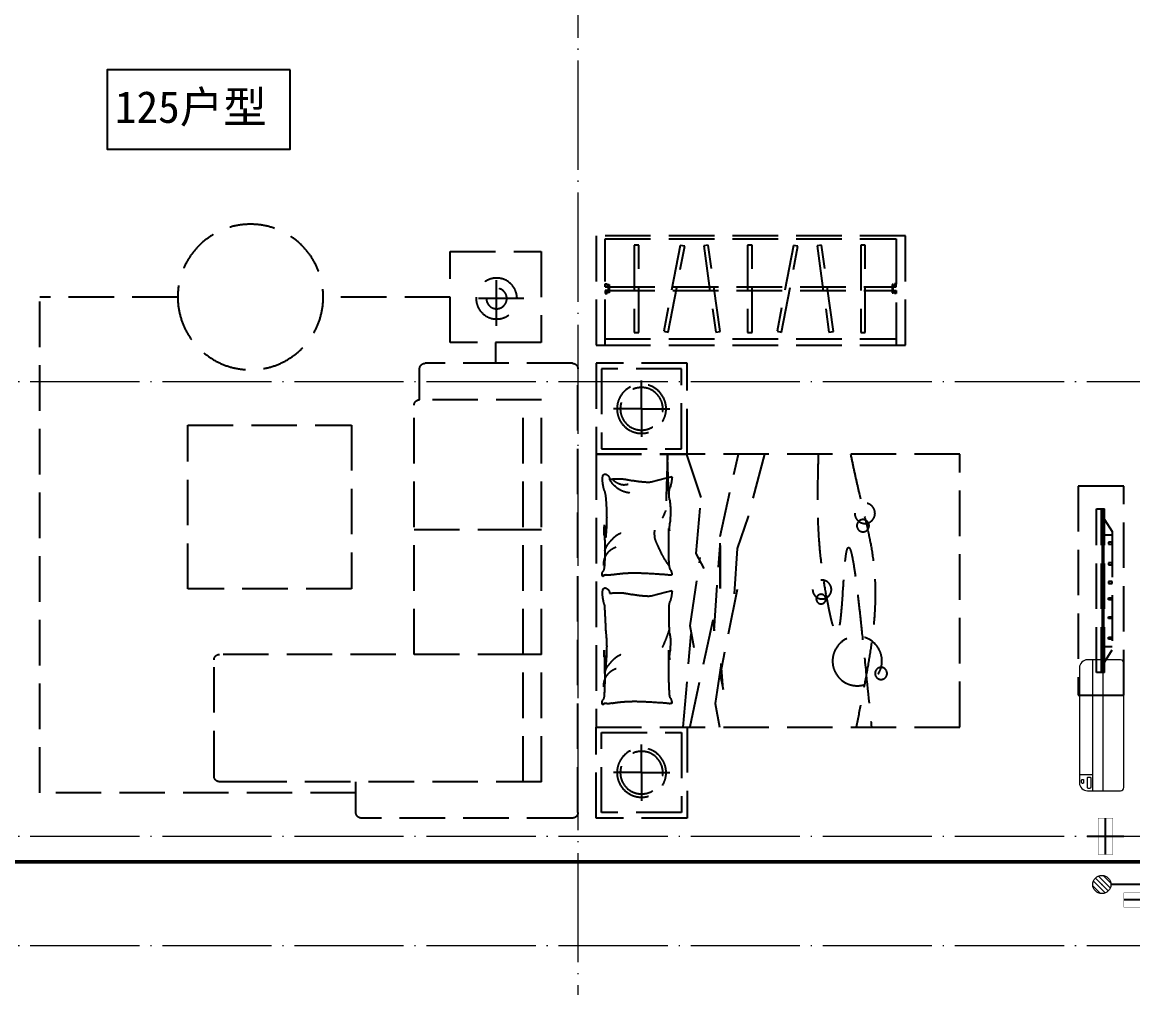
# Model space of a CAD drawing. Extents: x 27938 to 725830, y -209821 to 1628073.
# Drawn here: x 317262 to 323367, y -175168 to -169860 of the extents above; entities that cross this region are included whole.
import ezdxf

# ---------------------------------------------------------------- set-up
doc = ezdxf.new("R2010")
doc.units = 0
doc.header["$LTSCALE"] = 1000
doc.header["$MEASUREMENT"] = 0
for name, pattern in [('A户型$0$DASH', [0.35, 0.25, -0.1]), ('DASH', [0.35, 0.25, -0.1]), ('DOTE', [2.42, 2, -0.2, 0.02, -0.2])]:
    doc.linetypes.add(name, pattern=pattern)
for name, color, linetype in [('5fur', 250, 'Continuous'), ('VPIPE-凝结', 150, 'Continuous'), ('机电标识类', 1, 'Continuous')]:
    doc.layers.add(name, color=color, linetype=linetype)
for name, color, linetype, lineweight in [('DOTE', 19, 'DOTE', 9), ('LVTRY', 1, 'Continuous', 13), ('平面-空调室内机', 176, 'Continuous', 9), ('平面-空调预留孔', 173, 'Continuous', 15), ('空调', 76, 'Continuous', 13)]:
    doc.layers.add(name, color=color, linetype=linetype, lineweight=lineweight)
doc.styles.add('黑体', font='')
doc.styles.get('黑体').set_extended_font_data('SimHei')

# ---------------------------------------------------------------- blocks, each defined once
blk = doc.blocks.new('FGDGDRGSDGDG')
at = {"layer": 'DOTE', "linetype": 'DOTE', "ltscale": 0.3}
for p, q in [((538382.5, 529998.5), (538382.5, 513948.5)), ((488182.5, 520248.5), (546982.5, 520248.5)), ((488182.5, 517748.5), (546982.5, 517748.5)), ((488182.5, 517148.5), (546982.5, 517148.5))]:
    blk.add_line(p, q, dxfattribs=at)
blk = doc.blocks.new('A$C00A30745')
at = {"layer": '5fur', "linetype": 'A户型$0$DASH'}
for p, q in [((4700, 2600), (4700, 3200)), ((4700, 3200), (6400, 3200)), ((6350, 3185), (4750, 3185)), ((4750, 3185), (4750, 2600)), ((6350, 2600), (6350, 3185)), ((6400, 3200), (6400, 2600)), ((4920.5, 2670), (4920.5, 3150)), ((4920.5, 3150), (4945.5, 3150)), ((4945.5, 3150), (4945.5, 2670)), ((5095.3, 2674), (5160.9, 3149.5)), ((5185.7, 3146), (5120, 2670.5)), ((5160.9, 3149.5), (5185.7, 3146)), ((5290.3, 3143.3), (5314.9, 3148)), ((5381, 2672), (5290.3, 3143.3)), ((5314.9, 3148), (5405.5, 2676.7)), ((5543, 2670), (5543, 3150)), ((5543, 3150), (5568, 3150)), ((5568, 3150), (5568, 2670)), ((5717.8, 2674), (5783.4, 3149.5)), ((5808.2, 3146), (5742.5, 2670.5)), ((5783.4, 3149.5), (5808.2, 3146)), ((5912.8, 3143.3), (5937.4, 3148)), ((6003.5, 2672), (5912.8, 3143.3)), ((5937.4, 3148), (6028, 2676.7)), ((6165.5, 2670), (6165.5, 3150)), ((6165.5, 3150), (6190.5, 3150)), ((6190.5, 3150), (6190.5, 2670)), ((7202.1, 3114.4), (6702.1, 3114.4)), ((6702.1, 3114.4), (6702.1, 2614.4)), ((7202.1, 2614.4), (7202.1, 3114.4)), ((6946.9, 2706.1), (6946.9, 3006.1)), ((4750, 2920), (4750, 2936.6)), ((4750, 2936.6), (4760.2, 2936.6)), ((4760.2, 2936.6), (4760.2, 2920)), ((4767.8, 2886.6), (4767.8, 2932.9)), ((4767.8, 2932.9), (4772.2, 2932.9)), ((4772.2, 2932.9), (4772.2, 2886.6)), ((6327.8, 2932.9), (6327.8, 2886.6)), ((6332.2, 2932.9), (6327.8, 2932.9)), ((6332.2, 2886.6), (6332.2, 2932.9)), ((6339.8, 2936.6), (6339.8, 2920)), ((6350, 2936.6), (6339.8, 2936.6)), ((6350, 2920), (6350, 2936.6)), ((4767.8, 2920), (4750, 2920)), ((4760.2, 2920), (4750, 2920)), ((4767.8, 2899.5), (4750, 2899.5)), ((4750, 2899.5), (4750, 2882.9)), ((4760.2, 2899.5), (4750, 2899.5)), ((4750, 2882.9), (4760.2, 2882.9)), ((4760.2, 2882.9), (4760.2, 2899.5)), ((4772.2, 2886.6), (4767.8, 2886.6)), ((6327.9, 2920), (4772.2, 2920)), ((6327.9, 2899.5), (4772.2, 2899.5)), ((6327.8, 2886.6), (6332.2, 2886.6)), ((6332.2, 2920), (6350, 2920)), ((6350, 2920), (6332.2, 2920)), ((6332.2, 2899.5), (6350, 2899.5)), ((6350, 2899.5), (6332.2, 2899.5)), ((6339.8, 2920), (6350, 2920)), ((6339.8, 2899.5), (6350, 2899.5)), ((6339.8, 2882.9), (6339.8, 2899.5)), ((6350, 2882.9), (6339.8, 2882.9)), ((6350, 2899.5), (6350, 2882.9)), ((6796.9, 2856.1), (7096.9, 2856.1)), ((7202.1, 2864.4), (7899.4, 2864.4)), ((8699.4, 2864.4), (9456.7, 2864.4)), ((9456.7, 139.4), (9456.7, 2864.4)), ((6350, 2635), (4750, 2635)), ((4945.5, 2670), (4920.5, 2670)), ((5120, 2670.5), (5095.3, 2674)), ((5405.5, 2676.7), (5381, 2672)), ((5568, 2670), (5543, 2670)), ((5742.5, 2670.5), (5717.8, 2674)), ((6028, 2676.7), (6003.5, 2672)), ((6190.5, 2670), (6165.5, 2670)), ((4750, 2600), (4700, 2600)), ((6350, 2600), (4750, 2600)), ((6400, 2600), (6350, 2600)), ((6702.1, 2614.4), (7202.1, 2614.4)), ((6952.1, 2614.4), (6952.1, 2500)), ((5900, 2000), (5900, 2500)), ((5900, 2500), (6400, 2500)), ((5930, 2030), (5930, 2470)), ((5930, 2470), (6370, 2470)), ((6370, 2470), (6370, 2030)), ((6400, 2500), (6400, 2000)), ((6500, 30), (6500, 2470)), ((6530, 2500), (7340, 2500)), ((7370, 2300), (7370, 2470)), ((6150, 2250), (6150, 2405)), ((6700, 200), (6700, 2300)), ((6700, 2300), (7370, 2300)), ((6800, 200), (6800, 2300)), ((7400, 900), (7400, 2270)), ((6150, 2250), (5995, 2250)), ((6150, 2250), (6150, 2095)), ((6150, 2250), (6305, 2250)), ((8644.4, 2160.3), (7744.4, 2160.3)), ((7744.4, 2160.3), (7744.4, 1260.3)), ((8644.4, 1260.3), (8644.4, 2160.3)), ((6370, 2030), (5930, 2030)), ((4400, 500), (4400, 2000)), ((4400, 2000), (6400, 2000)), ((5473.4, 2000), (5564.5, 1657.4)), ((5718.4, 1547.4), (5618.1, 2000)), ((5822.8, 1761.9), (5901.5, 2000)), ((6400, 2000), (5900, 2000)), ((6400, 2000), (6400, 500)), ((5983.8, 1875.3), (6013.8, 1867.8)), ((6013.8, 1867.8), (6096.4, 1847.1)), ((3500, 675), (3500, 1825)), ((3500, 1825), (3750, 1825)), ((3750, 1825), (3750, 675)), ((5850.3, 1453.9), (5822.8, 1761.9)), ((3605.6, 800), (3605.6, 1700)), ((3650, 1700), (3605.6, 1700)), ((3621.5, 1698), (3605.6, 1698)), ((3621.5, 1687.8), (3605.6, 1687.8)), ((3621.5, 1677.6), (3605.6, 1677.6)), ((3621.5, 1667.4), (3605.6, 1667.4)), ((3621.5, 1657.1), (3605.6, 1657.1)), ((3621.5, 800), (3621.5, 1700)), ((3650, 800), (3650, 1700)), ((5564.5, 1657.4), (5624.9, 1481.4)), ((3605.6, 1642), (3563.4, 1575.3)), ((3621.5, 1646.9), (3605.6, 1646.9)), ((3621.5, 1636.7), (3605.6, 1636.7)), ((3621.5, 1626.5), (3605.6, 1626.5)), ((3621.5, 1616.2), (3605.6, 1616.2)), ((3621.5, 1606), (3605.6, 1606)), ((3621.5, 1595.8), (3605.6, 1595.8)), ((3563.4, 1575.3), (3563.4, 924.7)), ((3605.6, 1557.4), (3563.4, 1557.4)), ((3621.5, 1585.5), (3605.6, 1585.5)), ((3621.5, 1575.3), (3605.6, 1575.3)), ((3621.5, 1565.1), (3605.6, 1565.1)), ((3621.5, 1554.9), (3605.6, 1554.9)), ((3621.5, 1544.6), (3605.6, 1544.6)), ((3621.5, 1534.4), (3605.6, 1534.4)), ((5718.4, 1261.3), (5718.4, 1547.4)), ((6700, 1585), (6800, 1585)), ((6800, 1585), (7400, 1585)), ((3563.4, 1505.9), (3563.4, 1516.6)), ((3563.4, 1516.6), (3583, 1516.6)), ((3583, 1505.9), (3563.4, 1505.9)), ((3583, 1516.6), (3583, 1505.9)), ((3621.5, 1524.2), (3605.6, 1524.2)), ((3621.5, 1514), (3605.6, 1514)), ((3621.5, 1503.7), (3605.6, 1503.7)), ((3621.5, 1493.5), (3605.6, 1493.5)), ((3621.5, 1483.3), (3605.6, 1483.3)), ((3621.5, 1473), (3605.6, 1473)), ((5624.9, 1481.4), (5646.7, 1146.7)), ((5718.4, 1497.9), (5718.4, 1261.3)), ((5751.4, 1030.3), (5718.4, 1497.9)), ((3621.5, 1462.8), (3605.6, 1462.8)), ((3621.5, 1452.6), (3605.6, 1452.6)), ((3621.5, 1442.4), (3605.6, 1442.4)), ((3621.5, 1432.1), (3605.6, 1432.1)), ((3621.5, 1421.9), (3605.6, 1421.9)), ((3621.5, 1411.7), (3605.6, 1411.7)), ((5806.3, 1371.4), (5850.3, 1453.9)), ((5883.3, 1057.8), (5828.3, 1431.9)), ((3563.4, 1392.8), (3563.4, 1403.5)), ((3563.4, 1403.5), (3583, 1403.5)), ((3583, 1392.8), (3563.4, 1392.8)), ((3583, 1403.5), (3583, 1392.8)), ((3621.5, 1401.5), (3605.6, 1401.5)), ((3621.5, 1391.2), (3605.6, 1391.2)), ((3621.5, 1381), (3605.6, 1381)), ((3621.5, 1370.8), (3605.6, 1370.8)), ((3621.5, 1360.5), (3605.6, 1360.5)), ((3621.5, 1350.3), (3605.6, 1350.3)), ((3563.4, 1289.8), (3563.4, 1300.5)), ((3563.4, 1300.5), (3583, 1300.5)), ((3583, 1289.8), (3563.4, 1289.8)), ((3583, 1300.5), (3583, 1289.8)), ((3621.5, 1340.1), (3605.6, 1340.1)), ((3621.5, 1329.9), (3605.6, 1329.9)), ((3621.5, 1319.6), (3605.6, 1319.6)), ((3621.5, 1309.4), (3605.6, 1309.4)), ((3621.5, 1299.2), (3605.6, 1299.2)), ((3621.5, 1289), (3605.6, 1289)), ((3621.5, 1278.7), (3605.6, 1278.7)), ((3621.5, 1268.5), (3605.6, 1268.5)), ((3621.5, 1258.3), (3605.6, 1258.3)), ((3621.5, 1248), (3605.6, 1248)), ((3621.5, 1237.8), (3605.6, 1237.8)), ((3621.5, 1227.6), (3605.6, 1227.6)), ((5624.9, 1255.8), (5718.4, 788.2)), ((5983.8, 1249), (6013.8, 1241.5)), ((6013.8, 1241.5), (6096.4, 1220.8)), ((7744.4, 1260.3), (8644.4, 1260.3)), ((3583, 1210.2), (3563.4, 1210.2)), ((3563.4, 1210.2), (3563.4, 1199.5)), ((3563.4, 1199.5), (3583, 1199.5)), ((3583, 1199.5), (3583, 1210.2)), ((3621.5, 1217.4), (3605.6, 1217.4)), ((3621.5, 1207.1), (3605.6, 1207.1)), ((3621.5, 1196.9), (3605.6, 1196.9)), ((3621.5, 1186.7), (3605.6, 1186.7)), ((3621.5, 1176.5), (3605.6, 1176.5)), ((3621.5, 1166.2), (3605.6, 1166.2)), ((3583, 1107.2), (3563.4, 1107.2)), ((3563.4, 1107.2), (3563.4, 1096.5)), ((3583, 1096.5), (3583, 1107.2)), ((3621.5, 1156), (3605.6, 1156)), ((3621.5, 1145.8), (3605.6, 1145.8)), ((3621.5, 1135.5), (3605.6, 1135.5)), ((3621.5, 1125.3), (3605.6, 1125.3)), ((3621.5, 1115.1), (3605.6, 1115.1)), ((3621.5, 1104.9), (3605.6, 1104.9)), ((3563.4, 1096.5), (3583, 1096.5)), ((3621.5, 1094.6), (3605.6, 1094.6)), ((3621.5, 1084.4), (3605.6, 1084.4)), ((3621.5, 1074.2), (3605.6, 1074.2)), ((3621.5, 1064), (3605.6, 1064)), ((3621.5, 1053.7), (3605.6, 1053.7)), ((3621.5, 1043.5), (3605.6, 1043.5)), ((5756.9, 1090.8), (5751.4, 1030.3)), ((5883.3, 503.7), (5756.9, 1090.8)), ((5861.3, 936.8), (5883.3, 1057.8)), ((3583, 994.1), (3563.4, 994.1)), ((3563.4, 994.1), (3563.4, 983.4)), ((3563.4, 983.4), (3583, 983.4)), ((3583, 983.4), (3583, 994.1)), ((3621.5, 1033.3), (3605.6, 1033.3)), ((3621.5, 1023), (3605.6, 1023)), ((3621.5, 1012.8), (3605.6, 1012.8)), ((3621.5, 1002.6), (3605.6, 1002.6)), ((3621.5, 992.4), (3605.6, 992.4)), ((3621.5, 982.1), (3605.6, 982.1)), ((5921.2, 500), (5877.8, 1013.8)), ((3605.6, 942.6), (3563.4, 942.6)), ((3605.6, 858), (3563.4, 924.7)), ((3621.5, 971.9), (3605.6, 971.9)), ((3621.5, 961.7), (3605.6, 961.7)), ((3621.5, 951.4), (3605.6, 951.4)), ((3621.5, 941.2), (3605.6, 941.2)), ((3621.5, 931), (3605.6, 931)), ((3621.5, 920.8), (3605.6, 920.8)), ((3621.5, 910.5), (3605.6, 910.5)), ((3621.5, 900.3), (3605.6, 900.3)), ((3621.5, 890.1), (3605.6, 890.1)), ((3621.5, 879.9), (3605.6, 879.9)), ((3621.5, 869.6), (3605.6, 869.6)), ((3621.5, 859.4), (3605.6, 859.4)), ((6700, 900), (6800, 900)), ((6800, 900), (8470, 900)), ((8500, 230), (8500, 870)), ((3621.5, 849.2), (3605.6, 849.2)), ((3621.5, 838.9), (3605.6, 838.9)), ((3621.5, 828.7), (3605.6, 828.7)), ((3621.5, 818.5), (3605.6, 818.5)), ((3621.5, 808.3), (3605.6, 808.3)), ((3605.6, 800), (3650, 800)), ((5701.9, 707.2), (5712.9, 850.2)), ((5712.9, 850.2), (5745.9, 630.2)), ((5718.4, 788.2), (5701.9, 707.2)), ((3750, 675), (3500, 675)), ((5745.9, 630.2), (5721.2, 500)), ((6400, 500), (4400, 500)), ((5900, 500), (5900, 0)), ((6400, 500), (5900, 500)), ((6400, 0), (6400, 500)), ((5930, 470), (5930, 30)), ((6370, 470), (5930, 470)), ((6370, 30), (6370, 470)), ((6150, 250), (6150, 405)), ((6150, 250), (5995, 250)), ((6150, 250), (6150, 95)), ((6150, 250), (6305, 250)), ((6700, 200), (8347.3, 200)), ((7720, 30), (7720, 200)), ((8347.3, 200), (8470, 200)), ((7720, 139.4), (9456.7, 139.4)), ((5900, 0), (6400, 0)), ((5930, 30), (6370, 30)), ((6530, 0), (7690, 0))]:
    blk.add_line(p, q, dxfattribs=at)
for points in [[(5998.5, 1771.7, 0.009729), (6007.5, 1994.4, 0.002723), (6017.6, 1691.6, 0.007971), (6026.6, 1669.8, 0.007971), (6036.4, 1648.4)], [(5996.9, 1385.5, 0.016108), (6023.2, 1424.4, 0.024599), (6038.2, 1451.2, 0.009477), (6061.5, 1500.3, 0.015937), (6073.9, 1530.1, 0.072521), (6077.5, 1546.4, 0.033339), (6077.6, 1582.7)], [(6351.6, 1471.2, 0.027842), (6340.9, 1495, 0.048685), (6332.9, 1507.6, 0.023666), (6308.5, 1535.5, 0.031223), (6287.8, 1554.5, 0.046801), (6280.2, 1559.6, 0.023191), (6263.4, 1567.6)], [(6357.3, 1389.2, 0.088153), (6353.7, 1423.8, 0.088153), (6338.5, 1455, 0.077547), (6316.9, 1476.6, 0.077547), (6289.7, 1490.7)], [(5998.5, 1036.5, 0.009729), (6007.5, 1009.2, 0.009729), (6017.6, 982.3, 0.007971), (6026.6, 960.6, 0.007971), (6036.4, 939.1)]]:
    blk.add_lwpolyline(points, format="xyb", dxfattribs=at)
for centre, radius in [((8299.4, 2864.4), 400), ((6946.9, 2856.1), 112.5), ((6946.9, 2856.1), 56.2), ((6150, 2250), 135), ((6150, 2250), 117), ((4922.6, 1675.4), 55.7), ((4933.1, 1607.3), 33.5), ((5158.2, 1256.3), 51.6), ((5163.4, 1203.9), 26.2), ((4964.5, 863.4), 135.8), ((4833.6, 795.3), 33.1), ((6150, 250), 135), ((6150, 250), 117)]:
    blk.add_circle(centre, radius, dxfattribs=at)
for centre, radius, start, end in [((6530, 2470), 30, 90, 180), ((7340, 2470), 30, 0, 90), ((7370, 2270), 30, 0, 90), ((5983.6, 1874.4), 0.917, 75.95506, 184.08294), ((6252.7, 1893.6), 270.8, 184.08294, 189.4841), ((6212.2, 1886.8), 229.7, 189.4841, 197.38641), ((6112.8, 1912.8), 67.7, 255.95481, 272.66488), ((6085.4, 2503.2), 658.8, 272.66488, 278.00505), ((6132.9, 2164.9), 317.1, 278.00505, 282.19838), ((6386.3, 992.8), 882, 99.68437, 102.19838), ((6247.2, 1922.5), 91.5, 255.31489, 270), ((6272.3, 1661.2), 204, 90, 99.68437), ((6247.2, 1887.1), 56.2, 270, 288.7799), ((6199.1, 2028.6), 205.6, 288.7799, 291.81492), ((6272.3, 1373.4), 491.8, 83.76764, 90), ((6219.4, 1978), 151.1, 291.81492, 295.35512), ((6261.5, 1889), 52.6, 295.35512, 311.44291), ((6236.9, 1916.9), 89.9, 311.44291, 323.73593), ((6200.9, 1926.3), 139.9, 315.09762, 332.79641), ((6359.4, 1859.5), 34.2, 116.58052, 175.59979), ((6350, 1878.3), 13.1, 11.27238, 116.58052), ((6061.4, 1884.3), 304.8, 344.25602, 351.56281), ((6274.2, 1863.2), 90.4, 0, 11.27238), ((6203.5, 1863.2), 161.1, 351.56281, 0), ((5878.8, 1782.4), 119.7, 6.43405, 17.38641), ((5852.8, 1779.5), 145.9, 348.44144, 6.43405), ((6200.9, 1926.3), 139.9, 275.63113, 286.51498), ((6200.9, 1926.3), 139.9, 286.51498, 297.39883), ((6200.9, 1926.3), 139.9, 297.39883, 315.09762), ((6587.9, 1735.9), 242.2, 164.25602, 172.45315), ((6475.3, 1683.2), 484.2, 172.03917, 181.8979), ((7474.8, 1652.1), 1132.9, 174.1433, 180.00126), ((7394.5, 1734.5), 1404.8, 182.74906, 184.61758), ((7390.8, 1652.1), 1049, 180, 186.0867), ((4781.8, 1523.5), 1216.5, 2.60963, 4.61758), ((6059.4, 1571), 62.9, 160.78629, 172.77597), ((282.3, 1494.8), 5718.5, 359.71346, 0.97038), ((4466, 1718.1), 1890.1, 354.61873, 356.78996), ((6203.1, 1585.3), 152.4, 2.53859, 10.18988), ((6066, 1579.2), 289.7, 355.19815, 2.53859), ((7224.8, 1481.9), 873.2, 175.19815, 179.42426), ((4836.7, 1472.1), 1164, 356.42603, 359.71346), ((7845.8, 1475.6), 1494.3, 179.42426, 181.90789), ((7172.7, 1453.2), 820.8, 181.90789, 185.25919), ((6069.7, 1327.3), 87.5, 163.77885, 172.87961), ((6059.4, 1330.3), 76.7, 152.71588, 163.77885), ((5950.9, 1386.2), 45.3, 332.71588, 347.13096), ((5852.9, 1408.6), 145.9, 347.13096, 356.42603), ((6862.4, -12269.6), 13635.6, 93.05496, 93.50486), ((6208.5, -16.7), 1365.2, 91.63309, 93.05496), ((6188.9, 669.5), 678.7, 86.63125, 91.63309), ((6175.2, 435.6), 913.1, 82.3191, 86.63125), ((6409.1, 1382.9), 53.9, 185.25919, 210.65125), ((6337.8, 1340.7), 28.9, 355.69746, 30.65125), ((5984.2, 1337.9), 1.32, 172.87961, 253.30223), ((5989.4, 1355.2), 19.3, 253.30223, 279.99836), ((6048.5, 1019.8), 321.2, 93.50486, 99.99836), ((6270.7, 1143.9), 198.3, 77.89054, 82.3191), ((6363.9, 1578.3), 246, 257.89054, 261.86652), ((6333.7, 1367.3), 32.8, 261.86652, 291.42098), ((6351.4, 1322.2), 15.6, 68.0096, 111.42098), ((6355.6, 1332.7), 4.28, 348.10694, 68.0096), ((6362.1, 1331.3), 2.32, 168.10694, 289.56397), ((6361.7, 1332.4), 3.42, 289.56397, 338.2117), ((6341.6, 1340.4), 25.1, 338.2117, 355.69746), ((5983.6, 1248.1), 0.917, 75.95506, 184.08294), ((6252.7, 1267.3), 270.8, 184.08294, 189.4841), ((6212.2, 1260.6), 229.7, 189.4841, 197.38641), ((6085.4, 1877), 658.8, 272.66488, 278.00505), ((6132.9, 1538.6), 317.1, 278.00505, 282.19838), ((6386.3, 366.5), 882, 99.68437, 102.19838), ((6272.3, 1034.9), 204, 90, 99.68437), ((6272.3, 747.1), 491.8, 83.76764, 90), ((6359.4, 1233.2), 34.2, 116.58052, 175.59979), ((6350, 1252.1), 13.1, 11.27238, 116.58052), ((6274.2, 1237), 90.4, 0, 11.27238), ((6203.5, 1237), 161.1, 351.56281, 0), ((5878.8, 1156.1), 119.7, 6.43405, 17.38641), ((4334.7, 1114.2), 1664, 356.58211, 1.90513), ((6112.8, 1286.5), 67.7, 255.95481, 272.66488), ((10473.2, 902.2), 4127.5, 176.20601, 178.19145), ((6061.4, 1258), 304.8, 344.25602, 351.56281), ((6221.1, 969), 230.1, 168.44144, 182.74906), ((7024.5, 942.8), 682.7, 172.45315, 180), ((7394.5, 1025.3), 1404.8, 182.74906, 184.61758), ((7053.9, 837.7), 1057.4, 175.3453, 178.26839), ((282.3, 826.7), 5718.5, 359.71346, 0.97038), ((7390.8, 942.8), 1049, 180, 186.0867), ((12556.8, 751.3), 6203.8, 178.40567, 179.60458), ((6066, 911.1), 289.7, 355.19815, 2.53859), ((4781.8, 814.3), 1216.5, 2.60963, 4.61758), ((6185.2, 715.2), 200.2, 61.68324, 66.99723), ((6256.8, 848), 49.3, 50.96506, 61.68324), ((6146, 711.4), 225.2, 43.81151, 50.96506), ((6025.9, 596.2), 391.6, 38.38857, 43.81151), ((7224.8, 813.7), 873.2, 175.19815, 179.42426), ((8470, 870), 30, 0, 90), ((4836.7, 803.9), 1164, 356.42603, 359.71346), ((6258.3, 728.4), 99.2, 53.82335, 71.56035), ((6258.3, 728.4), 99.2, 36.08636, 53.82335), ((6272.7, 791.7), 76.8, 27.23959, 38.38857), ((6132.9, 719.7), 234, 20.86028, 27.23959), ((6874.1, 887.7), 529.3, 186.0867, 190.18988), ((7845.8, 807.5), 1494.3, 179.42426, 181.90789), ((6258.3, 728.4), 99.2, 15.93524, 36.08636), ((8982.7, 806.6), 2630.7, 181.06466, 182.93655), ((6258.3, 728.4), 99.2, 355.78412, 15.93524), ((5013.7, 754.8), 985.1, 355.05951, 358.63568), ((6409.1, 676.8), 53.9, 185.25919, 210.65125), ((6069.7, 621.1), 87.5, 163.77885, 172.87961), ((5984.2, 631.8), 1.32, 172.87961, 253.30223), ((5989.4, 649), 19.3, 253.30223, 279.99836), ((6059.4, 624.1), 76.7, 152.71588, 163.77885), ((5950.9, 680), 45.3, 332.71588, 347.13096), ((6048.5, 313.7), 321.2, 93.50486, 99.99836), ((6862.4, -12975.8), 13635.6, 93.05496, 93.50486), ((6208.5, -722.9), 1365.2, 91.63309, 93.05496), ((6188.9, -36.7), 678.7, 86.63125, 91.63309), ((6175.2, -270.6), 913.1, 82.3191, 86.63125), ((6270.7, 437.7), 198.3, 77.89054, 82.3191), ((6363.9, 872.2), 246, 257.89054, 261.86652), ((6333.7, 661.1), 32.8, 261.86652, 291.42098), ((6351.4, 616.1), 15.6, 68.0096, 111.42098), ((6355.6, 626.5), 4.28, 348.10694, 68.0096), ((6362.1, 625.2), 2.32, 168.10694, 289.56397), ((6337.8, 634.6), 28.9, 355.69746, 30.65125), ((6361.7, 626.2), 3.42, 289.56397, 338.2117), ((6341.6, 634.3), 25.1, 338.2117, 355.69746), ((8470, 230), 30, 270, 0), ((6530, 30), 30, 180, 270), ((7690, 30), 30, 270, 0)]:
    blk.add_arc(centre, radius, start, end, dxfattribs=at)
for points, knots in [([(5001.1, 2000), (4955.3, 1770.4), (4800.5, 1259), (4899.8, 875.6), (4969.7, 500)], [0, 0, 0, 0, 470.099243, 1589.098475, 1589.098475, 1589.098475, 1589.098475]), ([(5179.1, 2000), (5185.2, 1726.8), (5193.4, 1469.5), (5056.4, 843.3), (5021.7, 2000), (4943.5, 1046.1), (4885.9, 500)], [0, 0, 0, 0, 692.785923, 915.160849, 1290.08623, 2337.669759, 2337.669759, 2337.669759, 2337.669759])]:
    blk.add_open_spline(points, degree=3, knots=knots, dxfattribs=at)
blk = doc.blocks.new('dongkong')
blk.add_wipeout([(-603756, 210771), (-603756, 210570.8), (-603836, 210570.8), (-603836, 210771)])
at = {"layer": '机电标识类', "color": 250, "linetype": 'DASH', "ltscale": 400}
for p, q in [((-603796, 210771), (-603796, 210570.8)), ((-603896, 210670.7), (-603696, 210670.7))]:
    blk.add_line(p, q, dxfattribs=at)
at = {"layer": '空调', "color": 6, "linetype": 'DASH', "const_width": 2}
blk.add_lwpolyline([(-603756, 210771), (-603756, 210570.8), (-603836, 210570.8), (-603836, 210771)], close=True, dxfattribs=at)
blk = doc.blocks.new('A$C001338C2')
for p, q in [((0, 248.6), (0, 22)), ((845, 303.6), (55, 303.6)), ((109.1, 214.8), (109.1, 303.6)), ((900, 22), (900, 248.6)), ((22, 0), (878, 0))]:
    blk.add_line(p, q)
at = {"lineweight": 5}
for p, q in [((900, 214.8), (0, 214.8)), ((900, 143.2), (0, 143.2))]:
    blk.add_line(p, q, dxfattribs=at)
for points in [[(89.2, 226.4), (22.2, 226.4, -0.414214), (16.7, 231.9), (16.7, 243.1, -0.414214), (22.2, 248.6), (89.2, 248.6, -0.414214), (94.7, 243.1), (94.7, 231.9, -0.414214)], [(73.1, 275), (56.8, 275, -0.414214), (51.3, 280.5), (51.3, 283.4, -0.414214), (56.8, 288.9), (73.1, 288.9, -0.414214), (78.6, 283.4), (78.6, 280.5, -0.414214)]]:
    blk.add_lwpolyline(points, format="xyb", close=True)
for centre, radius, start, end in [((55, 248.6), 55, 90, 180), ((845, 248.6), 55, 360, 90), ((22, 22), 22, 180, 270), ((878, 22), 22, 270, 360)]:
    blk.add_arc(centre, radius, start, end)
blk = doc.blocks.new('$lvtry$00000171')
for p, q in [((-74.2, 10.6), (-10.6, 74.2)), ((-69.8, -27.4), (27.4, 69.8)), ((-53, -53), (53, 53)), ((-27.4, -69.8), (69.8, 27.4)), ((10.6, -74.2), (74.2, -10.6))]:
    blk.add_line(p, q)
blk.add_circle((0, 0), 75)
blk.add_point((0, 0))

msp = doc.modelspace()

# ---------------------------------------------------------------- linework, layer by layer
at = {"color": 1}
msp.add_lwpolyline([(318735, -170121.2), (317729, -170121.2), (317729, -170557.2), (318735, -170557.2)], close=True, dxfattribs=at)

# ---------------------------------------------------------------- block references
msp.add_blockref('FGDGDRGSDGDG', (-218065.9, -692083.3))
at = {"xscale": -1}
msp.add_blockref('A$C00A30745', (326816.6, -174234.8), dxfattribs=at)
at = {"layer": 'LVTRY', "xscale": 0.6666666667107825, "yscale": 0.6666666667107825, "rotation": 269.9999999939778}
msp.add_blockref('$lvtry$00000171', (323196.6, -174599.8), dxfattribs=at)
at = {"layer": '平面-空调预留孔', "xscale": 0.800000000046565, "yscale": 0.800000000046565, "zscale": 0.800000000046565, "rotation": 90.00000023343017}
msp.add_blockref('A$C001338C2', (323316.5, -174084.8), dxfattribs=at)

# ---------------------------------------------------------------- texts
at = {"color": 1, "style": '黑体'}
msp.add_text('125户型', height=175, dxfattribs=at).set_placement((317771.3, -170413.3))

# ---------------------------------------------------------------- next in the draw order: block references
at = {"layer": '平面-空调室内机', "ltscale": 0.3, "xscale": -1}
for p, rotation in [((927012.6, 36336), 180), ((112745.9, 429111.2), 270)]:
    msp.add_blockref('dongkong', p, dxfattribs=dict(at, rotation=rotation))

# ---------------------------------------------------------------- next in the draw order: linework, layer by layer
at = {"layer": 'VPIPE-凝结', "ltscale": 0.1}
msp.add_line((323586.6, -174599.8), (323246.6, -174599.8), dxfattribs=at)

# ---------------------------------------------------------------- next in the draw order: block references
at = {"layer": '平面-空调室内机', "ltscale": 0.3, "xscale": -1, "rotation": 180}
msp.add_blockref('dongkong', (927012.6, 36336), dxfattribs=at)

# ---------------------------------------------------------------- next in the draw order: linework, layer by layer
at = {"color": 5, "linetype": 'DASH', "ltscale": 0.8, "const_width": 20}
msp.add_lwpolyline([(317256.7, -166794.8), (327056.7, -166794.8), (327056.6, -175074.8), (324076.6, -175074.8), (324076.6, -174474.8), (316556.7, -174474.8)], dxfattribs=at)

doc.saveas('drawing.dxf')
